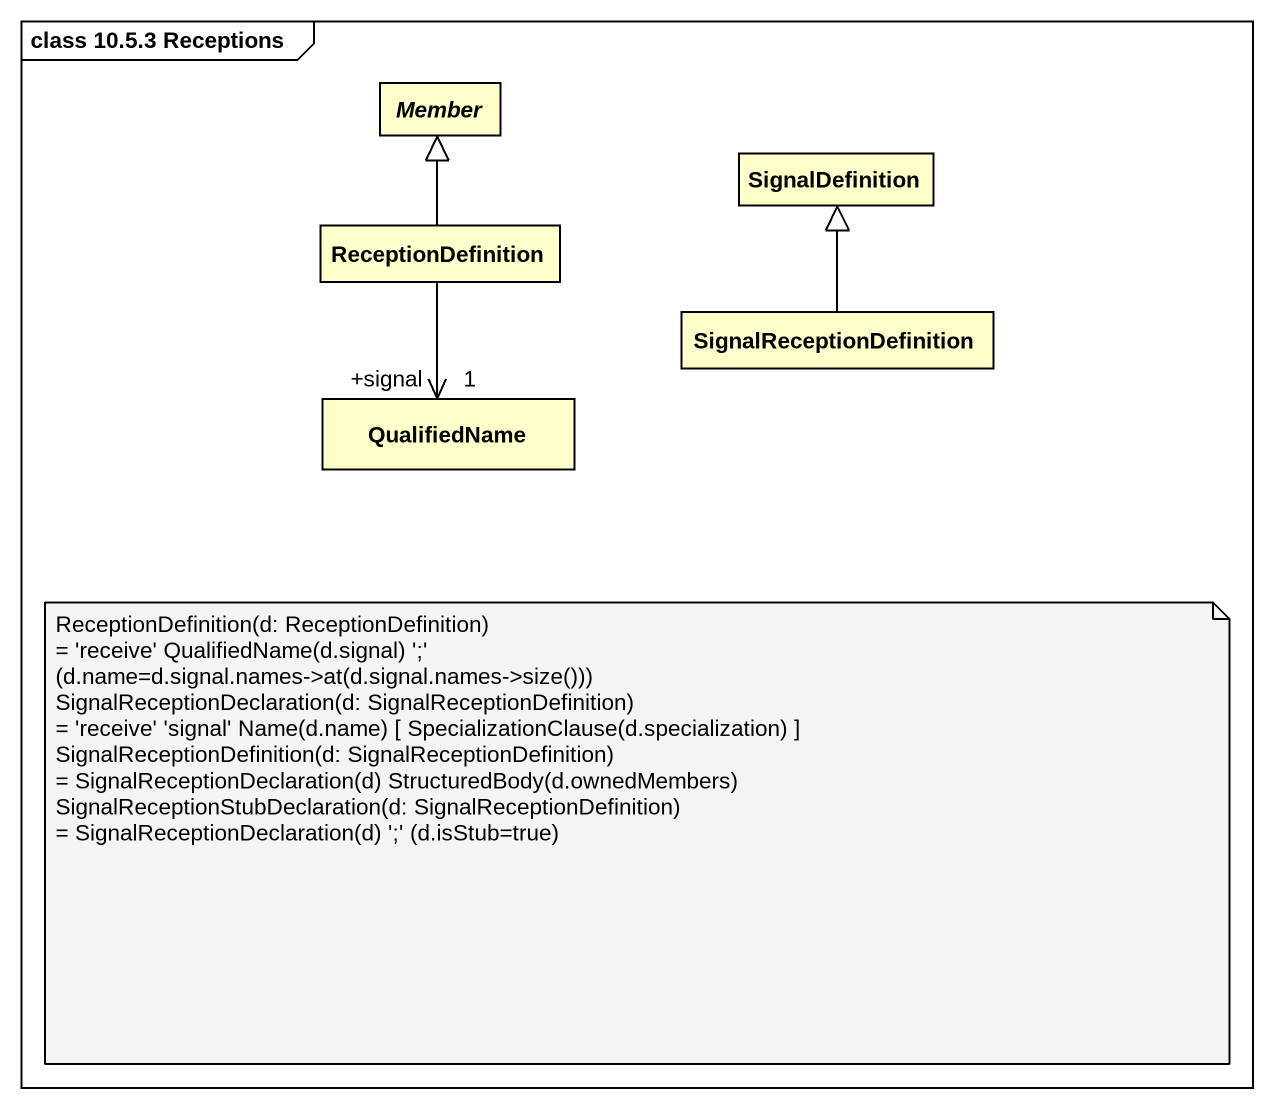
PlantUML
@startuml
mainframe class 10.5.3 Receptions
hide circle
hide empty members
abstract class Member
class SignalDefinition
class ReceptionDefinition
class SignalReceptionDefinition
class QualifiedName
ReceptionDefinition -up-|> Member
SignalReceptionDefinition -up-|> SignalDefinition
QualifiedName "+signal\n1" <-up- ReceptionDefinition
note as N1
  ReceptionDefinition(d: ReceptionDefinition)
  ~= 'receive' QualifiedName(d.signal) ';'
  (d.name=d.signal.names->at(d.signal.names->size()))
  SignalReceptionDeclaration(d: SignalReceptionDefinition)
  ~= 'receive' 'signal' Name(d.name) [ SpecializationClause(d.specialization) ]
  SignalReceptionDefinition(d: SignalReceptionDefinition)
  ~= SignalReceptionDeclaration(d) StructuredBody(d.ownedMembers)
  SignalReceptionStubDeclaration(d: SignalReceptionDefinition)
  ~= SignalReceptionDeclaration(d) ';' (d.isStub=true)
end note
@enduml
